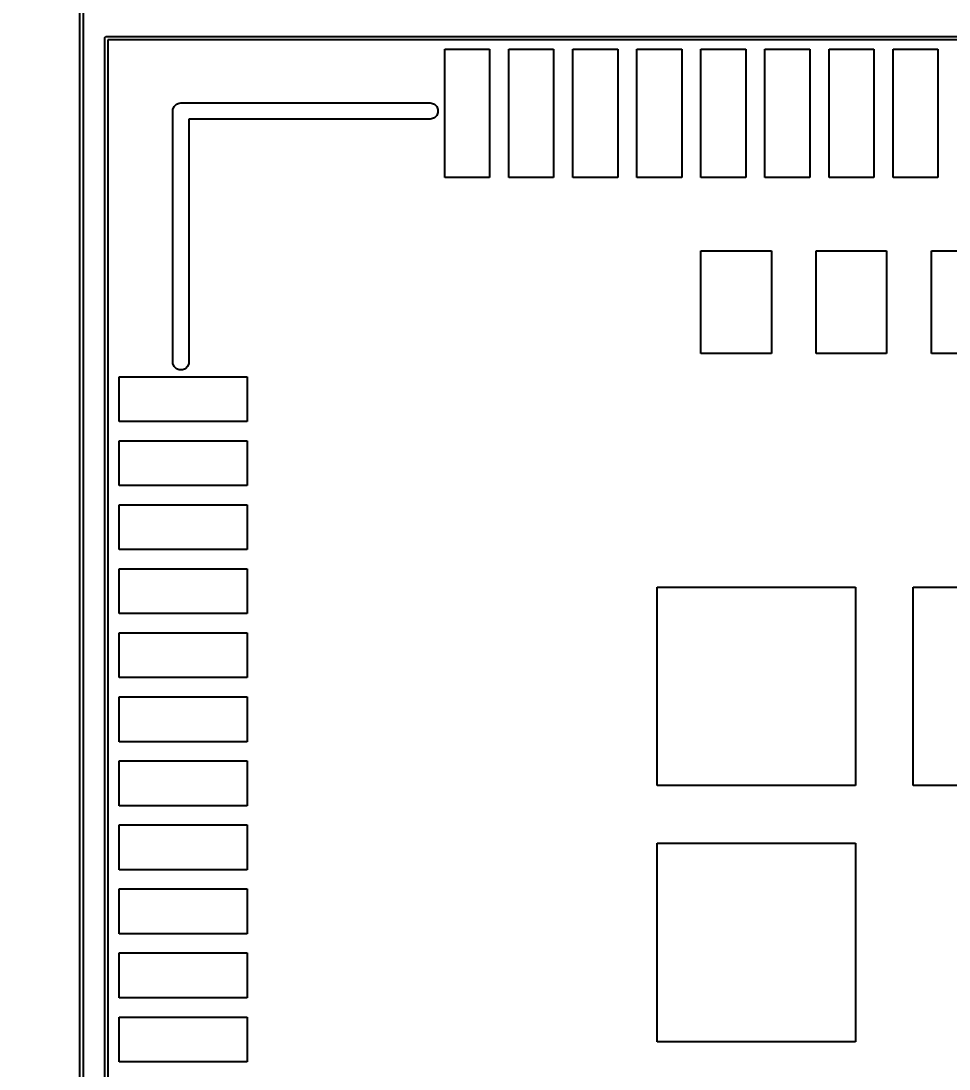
# Model space of a CAD drawing. Extents: x 100 to 191, y -173 to -30.
# Drawn here: x 131.02 to 145.51, y -144.94 to -128.57 of the extents above; entities that cross this region are included whole.
import ezdxf

# ---------------------------------------------------------------- set-up
doc = ezdxf.new("R2010")
doc.units = 0
doc.layers.get('0').update_dxf_attribs({"linetype": 'CONTINUOUS'})
doc.layers.get('Defpoints').update_dxf_attribs({"linetype": 'CONTINUOUS'})
doc.layers.add('BLACK', color=7, linetype='CONTINUOUS')
doc.dimstyles.get("Standard").update_dxf_attribs({"dimtxt": 3, "dimasz": 3, "dimexe": 0.18, "dimexo": 0.0625, "dimgap": 0.09, "dimtad": 0, "dimtih": 1, "dimtoh": 1, "dimzin": 0, "dimdsep": 46, "dimtxsty": 'Standard', "dimcen": 0.09, "dimclrd": 3, "dimclre": 3, "dimclrt": 3, "dimadec": 0, "dimazin": 0, "dimtfac": 1, "dimtofl": 0, "dimtmove": 0, "dimatfit": 3, "dimfxl": 1, "dimtolj": 1, "dimtzin": 0, "dimarcsym": 0})

# ---------------------------------------------------------------- blocks, each defined once
blk = doc.blocks.new('*D15')
at = {"color": 3, "linetype": 'Continuous', "lineweight": -2}
for p, q in [((134.512, -52.396), (105.871, -52.391)), ((106.05, -55.391), (106.042, -106.503)), ((106.033, -160.795), (106.041, -109.683)), ((134.494, -163.8), (105.853, -163.795))]:
    blk.add_line(p, q, dxfattribs=at)
at = {"color": 3, "linetype": 'Continuous'}
for points in [[(105.55, -55.391), (106.55, -55.391), (106.051, -52.391)], [(105.533, -160.795), (106.533, -160.795), (106.033, -163.795)]]:
    blk.add_solid(points, dxfattribs=at)
at = {"layer": 'Defpoints', "color": 0, "linetype": 'Continuous'}
for p in [(134.575, -52.396), (106.033, -163.795), (134.556, -163.8)]:
    blk.add_point(p, dxfattribs=at)
at = {"color": 3, "linetype": 'Continuous', "insert": (106.042, -108.093), "char_height": 3, "attachment_point": 5}
blk.add_mtext('\\A1;111.40', dxfattribs=at)

msp = doc.modelspace()

# ---------------------------------------------------------------- linework, layer by layer
at = {"layer": 'BLACK', "linetype": 'Continuous'}
for p, q in [((131.9407, -158.241995), (131.9407, -51.77095)), ((131.9907, -51.77095), (131.9907, -158.242)), ((132.331403, -128.831003), (132.344933, -128.817473)), ((132.344933, -128.817473), (132.3545, -128.81557)), ((132.3545, -128.81557), (153.531393, -128.81557)), ((132.3295, -128.84057), (132.331403, -128.831003)), ((132.3295, -161.06557), (132.3295, -128.84057)), ((153.716665, -128.86557), (132.3795, -128.86557)), ((132.3795, -128.86557), (132.3795, -161.04057)), ((137.6405, -131.01557), (137.6405, -129.01557)), ((137.6405, -129.01557), (138.3405, -129.01557)), ((137.6405, -131.01557), (137.6405, -129.01557)), ((137.6405, -129.01557), (138.3405, -129.01557)), ((138.3405, -129.01557), (138.3405, -131.01557)), ((138.3405, -129.01557), (138.3405, -131.01557)), ((138.6405, -131.01557), (138.6405, -129.01557)), ((138.6405, -129.01557), (139.3405, -129.01557)), ((138.6405, -131.01557), (138.6405, -129.01557)), ((138.6405, -129.01557), (139.3405, -129.01557)), ((139.3405, -129.01557), (139.3405, -131.01557)), ((139.3405, -129.01557), (139.3405, -131.01557)), ((139.6405, -131.01557), (139.6405, -129.01557)), ((139.6405, -129.01557), (140.3405, -129.01557)), ((139.6405, -131.01557), (139.6405, -129.01557)), ((139.6405, -129.01557), (140.3405, -129.01557)), ((140.3405, -129.01557), (140.3405, -131.01557)), ((140.3405, -129.01557), (140.3405, -131.01557)), ((140.6405, -131.01557), (140.6405, -129.01557)), ((140.6405, -129.01557), (141.3405, -129.01557)), ((140.6405, -131.01557), (140.6405, -129.01557)), ((140.6405, -129.01557), (141.3405, -129.01557)), ((141.3405, -129.01557), (141.3405, -131.01557)), ((141.3405, -129.01557), (141.3405, -131.01557)), ((141.6405, -131.01557), (141.6405, -129.01557)), ((141.6405, -129.01557), (142.3405, -129.01557)), ((141.6405, -131.01557), (141.6405, -129.01557)), ((141.6405, -129.01557), (142.3405, -129.01557)), ((142.3405, -129.01557), (142.3405, -131.01557)), ((142.3405, -129.01557), (142.3405, -131.01557)), ((142.6405, -131.01557), (142.6405, -129.01557)), ((142.6405, -129.01557), (143.3405, -129.01557)), ((142.6405, -131.01557), (142.6405, -129.01557)), ((142.6405, -129.01557), (143.3405, -129.01557)), ((143.3405, -129.01557), (143.3405, -131.01557)), ((143.3405, -129.01557), (143.3405, -131.01557)), ((143.6405, -131.01557), (143.6405, -129.01557)), ((143.6405, -129.01557), (144.3405, -129.01557)), ((143.6405, -131.01557), (143.6405, -129.01557)), ((143.6405, -129.01557), (144.3405, -129.01557)), ((144.3405, -129.01557), (144.3405, -131.01557)), ((144.3405, -129.01557), (144.3405, -131.01557)), ((144.6405, -131.01557), (144.6405, -129.01557)), ((144.6405, -129.01557), (145.3405, -129.01557)), ((144.6405, -131.01557), (144.6405, -129.01557)), ((144.6405, -129.01557), (145.3405, -129.01557)), ((145.3405, -129.01557), (145.3405, -131.01557)), ((145.3405, -129.01557), (145.3405, -131.01557)), ((133.3915, -129.97957), (133.39394, -129.954794)), ((133.39394, -129.954794), (133.412903, -129.909013)), ((133.412903, -129.909013), (133.447943, -129.873973)), ((133.447943, -129.873973), (133.493724, -129.85501)), ((133.493724, -129.85501), (133.5185, -129.85257)), ((133.5185, -129.85257), (137.4095, -129.85257)), ((137.4095, -129.85257), (137.434276, -129.85501)), ((137.434276, -129.85501), (137.480057, -129.873973)), ((137.480057, -129.873973), (137.515097, -129.909013)), ((137.515097, -129.909013), (137.53406, -129.954794)), ((137.53406, -129.954794), (137.53406, -130.004346)), ((133.3915, -133.89857), (133.3915, -129.97957)), ((137.4095, -130.10657), (133.6455, -130.10657)), ((133.6455, -130.10657), (133.6455, -133.89857)), ((137.434276, -130.10413), (137.4095, -130.10657)), ((137.480057, -130.085167), (137.434276, -130.10413)), ((137.515097, -130.050127), (137.480057, -130.085167)), ((137.53406, -130.004346), (137.515097, -130.050127)), ((138.3405, -131.01557), (137.6405, -131.01557)), ((138.3405, -131.01557), (137.6405, -131.01557)), ((139.3405, -131.01557), (138.6405, -131.01557)), ((139.3405, -131.01557), (138.6405, -131.01557)), ((140.3405, -131.01557), (139.6405, -131.01557)), ((140.3405, -131.01557), (139.6405, -131.01557)), ((141.3405, -131.01557), (140.6405, -131.01557)), ((141.3405, -131.01557), (140.6405, -131.01557)), ((142.3405, -131.01557), (141.6405, -131.01557)), ((142.3405, -131.01557), (141.6405, -131.01557)), ((143.3405, -131.01557), (142.6405, -131.01557)), ((143.3405, -131.01557), (142.6405, -131.01557)), ((144.3405, -131.01557), (143.6405, -131.01557)), ((144.3405, -131.01557), (143.6405, -131.01557)), ((145.3405, -131.01557), (144.6405, -131.01557)), ((145.3405, -131.01557), (144.6405, -131.01557)), ((141.6405, -133.76557), (141.6405, -132.16557)), ((141.6405, -132.16557), (142.7405, -132.16557)), ((141.6405, -133.76557), (141.6405, -132.16557)), ((141.6405, -132.16557), (142.7405, -132.16557)), ((142.7405, -132.16557), (142.7405, -133.76557)), ((142.7405, -132.16557), (142.7405, -133.76557)), ((143.4405, -133.76557), (143.4405, -132.16557)), ((143.4405, -132.16557), (144.5405, -132.16557)), ((143.4405, -133.76557), (143.4405, -132.16557)), ((143.4405, -132.16557), (144.5405, -132.16557)), ((144.5405, -132.16557), (144.5405, -133.76557)), ((144.5405, -132.16557), (144.5405, -133.76557)), ((145.2405, -133.76557), (145.2405, -132.16557)), ((145.2405, -132.16557), (146.3405, -132.16557)), ((145.2405, -133.76557), (145.2405, -132.16557)), ((145.2405, -132.16557), (146.3405, -132.16557)), ((133.39394, -133.923346), (133.3915, -133.89857)), ((133.6455, -133.89857), (133.64306, -133.923346)), ((142.7405, -133.76557), (141.6405, -133.76557)), ((142.7405, -133.76557), (141.6405, -133.76557)), ((144.5405, -133.76557), (143.4405, -133.76557)), ((144.5405, -133.76557), (143.4405, -133.76557)), ((146.3405, -133.76557), (145.2405, -133.76557)), ((146.3405, -133.76557), (145.2405, -133.76557)), ((133.412903, -133.969127), (133.39394, -133.923346)), ((133.447943, -134.004167), (133.412903, -133.969127)), ((133.493724, -134.02313), (133.447943, -134.004167)), ((133.543276, -134.02313), (133.493724, -134.02313)), ((133.589057, -134.004167), (133.543276, -134.02313)), ((133.624097, -133.969127), (133.589057, -134.004167)), ((133.64306, -133.923346), (133.624097, -133.969127)), ((132.5545, -134.82957), (132.5545, -134.12957)), ((132.5545, -134.12957), (134.5545, -134.12957)), ((132.5545, -134.82957), (132.5545, -134.12957)), ((132.5545, -134.12957), (134.5545, -134.12957)), ((134.5545, -134.12957), (134.5545, -134.82957)), ((134.5545, -134.12957), (134.5545, -134.82957)), ((134.5545, -134.82957), (132.5545, -134.82957)), ((134.5545, -134.82957), (132.5545, -134.82957)), ((132.5545, -135.82957), (132.5545, -135.12957)), ((132.5545, -135.12957), (134.5545, -135.12957)), ((132.5545, -135.82957), (132.5545, -135.12957)), ((132.5545, -135.12957), (134.5545, -135.12957)), ((134.5545, -135.12957), (134.5545, -135.82957)), ((134.5545, -135.12957), (134.5545, -135.82957)), ((134.5545, -135.82957), (132.5545, -135.82957)), ((134.5545, -135.82957), (132.5545, -135.82957)), ((132.5545, -136.82957), (132.5545, -136.12957)), ((132.5545, -136.12957), (134.5545, -136.12957)), ((132.5545, -136.82957), (132.5545, -136.12957)), ((132.5545, -136.12957), (134.5545, -136.12957)), ((134.5545, -136.12957), (134.5545, -136.82957)), ((134.5545, -136.12957), (134.5545, -136.82957)), ((134.5545, -136.82957), (132.5545, -136.82957)), ((134.5545, -136.82957), (132.5545, -136.82957)), ((132.5545, -137.82957), (132.5545, -137.12957)), ((132.5545, -137.12957), (134.5545, -137.12957)), ((132.5545, -137.82957), (132.5545, -137.12957)), ((132.5545, -137.12957), (134.5545, -137.12957)), ((134.5545, -137.12957), (134.5545, -137.82957)), ((134.5545, -137.12957), (134.5545, -137.82957)), ((140.9545, -140.51557), (140.9545, -137.41557)), ((140.9545, -137.41557), (144.0545, -137.41557)), ((140.9545, -140.51557), (140.9545, -137.41557)), ((140.9545, -137.41557), (144.0545, -137.41557)), ((144.0545, -137.41557), (144.0545, -140.51557)), ((144.0545, -137.41557), (144.0545, -140.51557)), ((144.9545, -140.51557), (144.9545, -137.41557)), ((144.9545, -137.41557), (148.0545, -137.41557)), ((144.9545, -140.51557), (144.9545, -137.41557)), ((144.9545, -137.41557), (148.0545, -137.41557)), ((134.5545, -137.82957), (132.5545, -137.82957)), ((134.5545, -137.82957), (132.5545, -137.82957)), ((132.5545, -138.82957), (132.5545, -138.12957)), ((132.5545, -138.12957), (134.5545, -138.12957)), ((132.5545, -138.82957), (132.5545, -138.12957)), ((132.5545, -138.12957), (134.5545, -138.12957)), ((134.5545, -138.12957), (134.5545, -138.82957)), ((134.5545, -138.12957), (134.5545, -138.82957)), ((134.5545, -138.82957), (132.5545, -138.82957)), ((134.5545, -138.82957), (132.5545, -138.82957)), ((132.5545, -139.82957), (132.5545, -139.12957)), ((132.5545, -139.12957), (134.5545, -139.12957)), ((132.5545, -139.82957), (132.5545, -139.12957)), ((132.5545, -139.12957), (134.5545, -139.12957)), ((134.5545, -139.12957), (134.5545, -139.82957)), ((134.5545, -139.12957), (134.5545, -139.82957)), ((134.5545, -139.82957), (132.5545, -139.82957)), ((134.5545, -139.82957), (132.5545, -139.82957)), ((132.5545, -140.82957), (132.5545, -140.12957)), ((132.5545, -140.12957), (134.5545, -140.12957)), ((132.5545, -140.82957), (132.5545, -140.12957)), ((132.5545, -140.12957), (134.5545, -140.12957)), ((134.5545, -140.12957), (134.5545, -140.82957)), ((134.5545, -140.12957), (134.5545, -140.82957)), ((144.0545, -140.51557), (140.9545, -140.51557)), ((144.0545, -140.51557), (140.9545, -140.51557)), ((148.0545, -140.51557), (144.9545, -140.51557)), ((148.0545, -140.51557), (144.9545, -140.51557)), ((134.5545, -140.82957), (132.5545, -140.82957)), ((134.5545, -140.82957), (132.5545, -140.82957)), ((132.5545, -141.82957), (132.5545, -141.12957)), ((132.5545, -141.12957), (134.5545, -141.12957)), ((132.5545, -141.82957), (132.5545, -141.12957)), ((132.5545, -141.12957), (134.5545, -141.12957)), ((134.5545, -141.12957), (134.5545, -141.82957)), ((134.5545, -141.12957), (134.5545, -141.82957)), ((140.9545, -144.51557), (140.9545, -141.41557)), ((140.9545, -141.41557), (144.0545, -141.41557)), ((140.9545, -144.51557), (140.9545, -141.41557)), ((140.9545, -141.41557), (144.0545, -141.41557)), ((144.0545, -141.41557), (144.0545, -144.51557)), ((144.0545, -141.41557), (144.0545, -144.51557)), ((134.5545, -141.82957), (132.5545, -141.82957)), ((134.5545, -141.82957), (132.5545, -141.82957)), ((132.5545, -142.82957), (132.5545, -142.12957)), ((132.5545, -142.12957), (134.5545, -142.12957)), ((132.5545, -142.82957), (132.5545, -142.12957)), ((132.5545, -142.12957), (134.5545, -142.12957)), ((134.5545, -142.12957), (134.5545, -142.82957)), ((134.5545, -142.12957), (134.5545, -142.82957)), ((134.5545, -142.82957), (132.5545, -142.82957)), ((134.5545, -142.82957), (132.5545, -142.82957)), ((132.5545, -143.82957), (132.5545, -143.12957)), ((132.5545, -143.12957), (134.5545, -143.12957)), ((132.5545, -143.82957), (132.5545, -143.12957)), ((132.5545, -143.12957), (134.5545, -143.12957)), ((134.5545, -143.12957), (134.5545, -143.82957)), ((134.5545, -143.12957), (134.5545, -143.82957)), ((134.5545, -143.82957), (132.5545, -143.82957)), ((134.5545, -143.82957), (132.5545, -143.82957)), ((132.5545, -144.82957), (132.5545, -144.12957)), ((132.5545, -144.12957), (134.5545, -144.12957)), ((132.5545, -144.82957), (132.5545, -144.12957)), ((132.5545, -144.12957), (134.5545, -144.12957)), ((134.5545, -144.12957), (134.5545, -144.82957)), ((134.5545, -144.12957), (134.5545, -144.82957)), ((144.0545, -144.51557), (140.9545, -144.51557)), ((144.0545, -144.51557), (140.9545, -144.51557)), ((134.5545, -144.82957), (132.5545, -144.82957)), ((134.5545, -144.82957), (132.5545, -144.82957))]:
    msp.add_line(p, q, dxfattribs=at)

# ---------------------------------------------------------------- dimensions: what is measured, and where the dimension line sits
at = {"linetype": 'Continuous'}
dim = msp.add_aligned_dim(p1=(134.5745, -52.39557), p2=(134.5565, -163.8), distance=-28.523753, dimstyle='Standard', dxfattribs=at)
dim.commit()
dim.dimension.update_dxf_attribs({"geometry": '*D15', "text_midpoint": (106.041747, -108.093176)})

doc.saveas('drawing.dxf')
